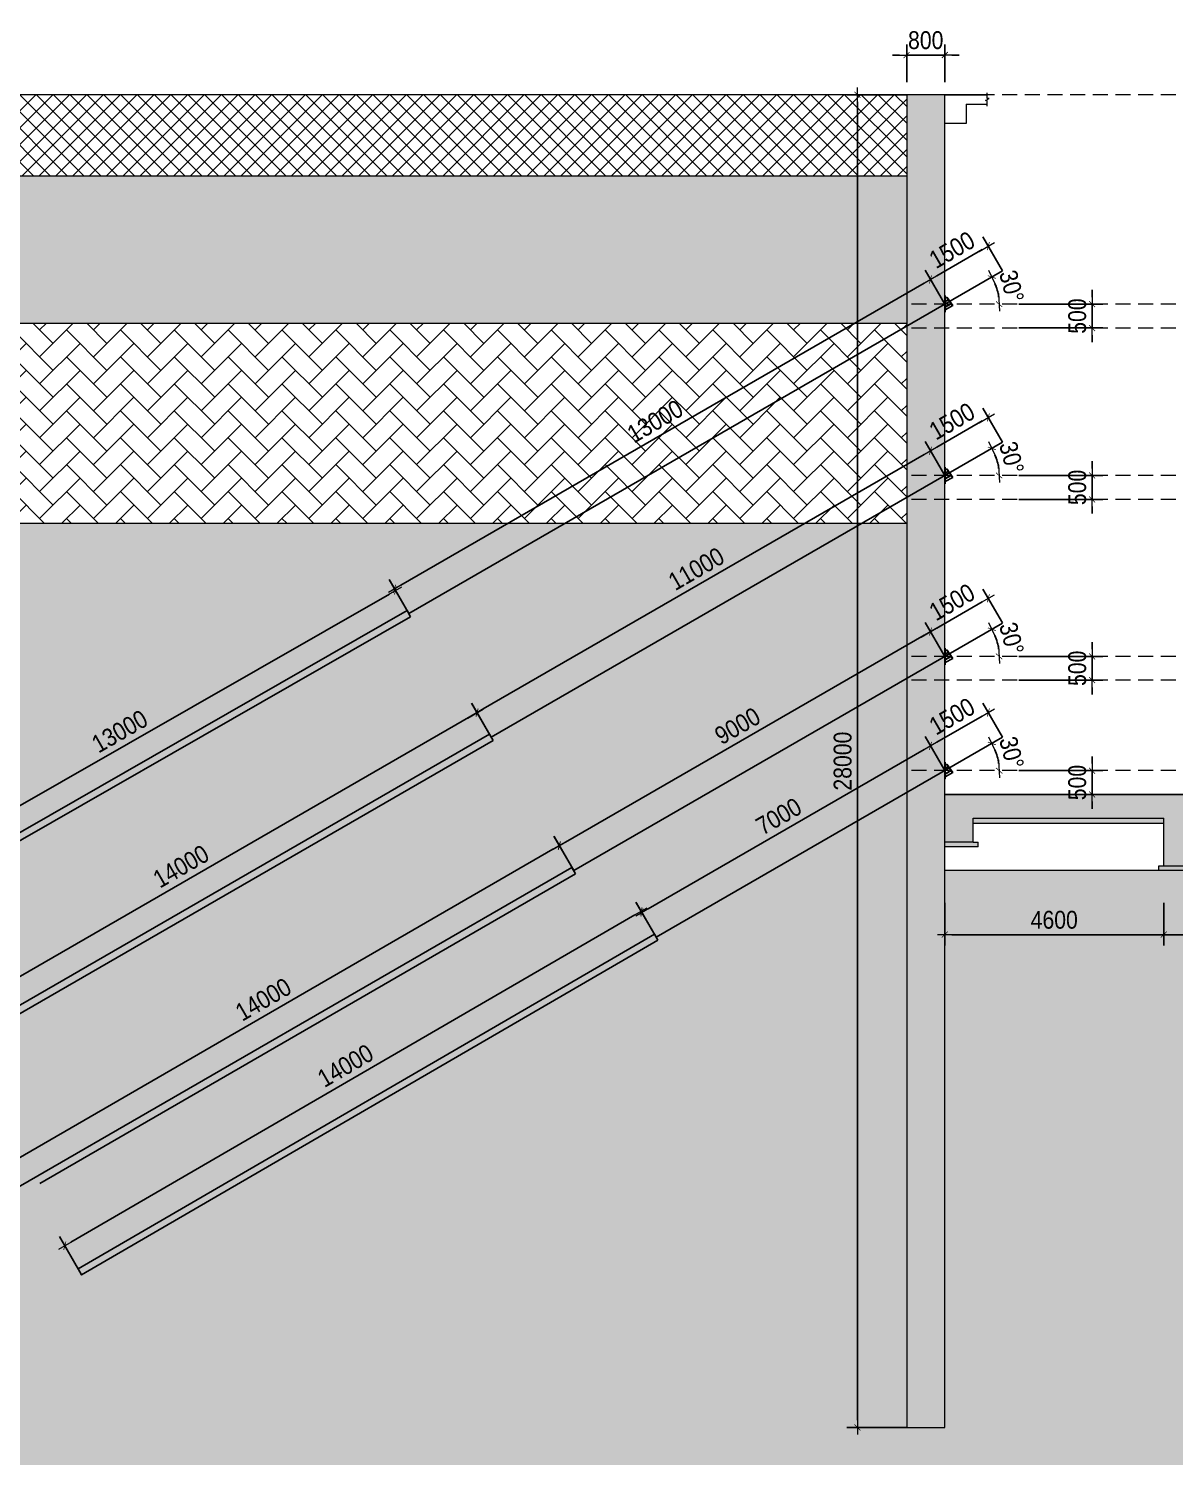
# Model space of a CAD drawing. Header units: millimetres. Extents: x -383953 to 676589, y -101685 to 196247.
# Drawn here: x 555917 to 579989, y -32200 to -2200 of the extents above; entities that cross this region are included whole.
import ezdxf

# ---------------------------------------------------------------- set-up
doc = ezdxf.new("R2010")
doc.units = ezdxf.units.MM
doc.linetypes.add('HIDDEN', pattern=[9.525, 6.35, -3.175])
doc.layers.get('Defpoints').update_dxf_attribs({"color": 151, "lineweight": 9})
for name, color, linetype in [('ANCHOR_HEAD', 130, 'Continuous'), ('Concrete', 2, 'Continuous'), ('X-SEC-2$0$A-CON', 2, 'Continuous'), ('건축', 8, 'Continuous')]:
    doc.layers.add(name, color=color, linetype=linetype)
for name, color, linetype, lineweight in [('NDC_S_CONTINUOUS', 3, 'Continuous', 20), ('NDC_S_DIM', 1, 'Continuous', 15), ('NDC_S_ENG TEXT', 2, 'Continuous', 20), ('NDC_S_HATCH MATERIAL', 8, 'Continuous', 13), ('NDC_S_SLAB', 2, 'Continuous', 20)]:
    doc.layers.add(name, color=color, linetype=linetype, lineweight=lineweight)
doc.styles.add('NDC_ARIAL', font='arial.ttf', dxfattribs={"width": 0.85})
doc.dimstyles.new('NDC_1-150', dxfattribs={"dimscale": 150, "dimtxt": 2.5, "dimasz": 1, "dimexe": 1.5, "dimexo": 0, "dimgap": 0.8, "dimtad": 1, "dimdec": 0, "dimdsep": 46, "dimtxsty": 'NDC_ARIAL', "dimblk": 'DIMMARK', "dimcen": 49999.938995, "dimdle": 1.5, "dimclrd": 1, "dimclre": 1, "dimclrt": 3, "dimadec": 0, "dimazin": 0, "dimtfac": 1, "dimtdec": 0, "dimtix": 1, "dimtmove": 2, "dimatfit": 3, "dimfxl": 1, "dimarcsym": 0})
pattern_1 = [(355, (783578.969, 255081.804), (0.60878286, 6.95841997), [5.08, -1.905]), (85, (783578.969, 255081.804), (-6.95841997, 0.60878286), [5.08, -1.905])]

# ---------------------------------------------------------------- blocks, each defined once
blk = doc.blocks.new('DIMMARK')
at = {"layer": 'NDC_S_DIM', "color": 1}
blk.add_line((-1.5, 0), (1, 0), dxfattribs=at)
at = {"layer": 'NDC_S_DIM', "color": 2, "const_width": 0.1}
blk.add_lwpolyline([(-0.42, -0.42), (0.42, 0.42)], dxfattribs=at)
blk = doc.blocks.new('*D529')
at = {"layer": 'Defpoints', "color": 0, "transparency": 16777216}
for p in [(576717, -7991, 0), (576717, -8491, 0), (578259, -8491)]:
    blk.add_point(p, dxfattribs=at)
at = {"layer": 'NDC_S_ENG TEXT', "color": 1, "lineweight": -2, "transparency": 16777216}
for p, q in [((578259, -7841), (578259, -7691)), ((576717, -7991), (578484, -7991)), ((578259, -7991), (578259, -8491)), ((576717, -8491), (578484, -8491)), ((578259, -8641), (578259, -8791))]:
    blk.add_line(p, q, dxfattribs=at)
at = {"layer": 'NDC_S_ENG TEXT', "color": 1, "lineweight": -2, "transparency": 16777216, "xscale": 150, "yscale": 150, "zscale": 150}
for p, rotation in [((578259, -7991), 270), ((578259, -8491), 90)]:
    blk.add_blockref('DIMMARK', p, dxfattribs=dict(at, rotation=rotation))
at = {"layer": 'NDC_S_ENG TEXT', "color": 3, "transparency": 16777216, "insert": (577948, -8241), "char_height": 375, "attachment_point": 5, "rotation": 90, "style": 'NDC_ARIAL'}
blk.add_mtext('500', dxfattribs=at)
blk = doc.blocks.new('*D530')
at = {"layer": 'Defpoints', "color": 0, "transparency": 16777216}
for p in [(576717, -11591, 0), (576717, -12091, 0), (578259, -12091)]:
    blk.add_point(p, dxfattribs=at)
at = {"layer": 'NDC_S_ENG TEXT', "color": 1, "lineweight": -2, "transparency": 16777216}
for p, q in [((578259, -11441), (578259, -11291)), ((576717, -11591), (578484, -11591)), ((578259, -11591), (578259, -12091)), ((576717, -12091), (578484, -12091)), ((578259, -12241), (578259, -12391))]:
    blk.add_line(p, q, dxfattribs=at)
at = {"layer": 'NDC_S_ENG TEXT', "color": 1, "lineweight": -2, "transparency": 16777216, "xscale": 150, "yscale": 150, "zscale": 150}
for p, rotation in [((578259, -11591), 270), ((578259, -12091), 90)]:
    blk.add_blockref('DIMMARK', p, dxfattribs=dict(at, rotation=rotation))
at = {"layer": 'NDC_S_ENG TEXT', "color": 3, "transparency": 16777216, "insert": (577948, -11841), "char_height": 375, "attachment_point": 5, "rotation": 90, "style": 'NDC_ARIAL'}
blk.add_mtext('500', dxfattribs=at)
blk = doc.blocks.new('ANCHOR_HEAD2')
at = {"layer": 'ANCHOR_HEAD'}
for p, q in [((-96, 260), (-334, -81)), ((-84, 260), (-326, -86)), ((-24, -143), (-265, 1)), ((-259, 10), (-24, -133)), ((-24, 89), (-146, 170)), ((-141, 179), (-24, 99)), ((-14, 260), (-96, 260)), ((-24, -260), (-24, 260)), ((-14, -260), (-14, 260)), ((-24, -260), (-334, -81)), ((-24, -260), (-14, -260))]:
    blk.add_line(p, q, dxfattribs=at)
blk.add_lwpolyline([(-14, 350), (0, 350), (0, -350), (-14, -350)], close=True, dxfattribs=at)
blk = doc.blocks.new('*D531')
at = {"layer": 'Defpoints', "color": 0, "transparency": 16777216}
for p in [(575164, -7991), (563605, -13971), (563906, -14491)]:
    blk.add_point(p, dxfattribs=at)
at = {"layer": 'NDC_S_CONTINUOUS', "color": 1, "lineweight": -2, "transparency": 16777216}
for p, q in [((575164, -7991), (574751, -7276)), ((574734, -7546), (563735, -13896)), ((563906, -14491), (563493, -13776))]:
    blk.add_line(p, q, dxfattribs=at)
at = {"layer": 'NDC_S_CONTINUOUS', "color": 1, "lineweight": -2, "transparency": 16777216, "xscale": 150, "yscale": 150, "zscale": 150}
for p, rotation in [((574864, -7471), 29.9999999999959), ((563605, -13971), 209.9999999999959)]:
    blk.add_blockref('DIMMARK', p, dxfattribs=dict(at, rotation=rotation))
at = {"layer": 'NDC_S_CONTINUOUS', "color": 3, "transparency": 16777216, "insert": (569079, -10452), "char_height": 375, "attachment_point": 5, "rotation": 30, "style": 'NDC_ARIAL'}
blk.add_mtext('13000', dxfattribs=at)
blk = doc.blocks.new('*D532')
at = {"layer": 'Defpoints', "color": 0, "transparency": 16777216}
for p in [(576079, -6769), (576380, -7289), (575164, -7991)]:
    blk.add_point(p, dxfattribs=at)
at = {"layer": 'NDC_S_CONTINUOUS', "color": 1, "lineweight": -2, "transparency": 16777216}
for p, q in [((576380, -7289), (575967, -6575)), ((574994, -7396), (575950, -6844)), ((575164, -7991), (574751, -7276))]:
    blk.add_line(p, q, dxfattribs=at)
at = {"layer": 'NDC_S_CONTINUOUS', "color": 1, "lineweight": -2, "transparency": 16777216, "xscale": 150, "yscale": 150, "zscale": 150}
for p, rotation in [((576079, -6769), 29.99999999999106), ((574864, -7471), 209.9999999999911)]:
    blk.add_blockref('DIMMARK', p, dxfattribs=dict(at, rotation=rotation))
at = {"layer": 'NDC_S_CONTINUOUS', "color": 3, "transparency": 16777216, "insert": (575316, -6851), "char_height": 375, "attachment_point": 5, "rotation": 30, "style": 'NDC_ARIAL'}
blk.add_mtext('1500', dxfattribs=at)
blk = doc.blocks.new('*D533')
at = {"layer": 'Defpoints', "color": 0, "transparency": 16777216}
for p in [(576380, -7289), (576289, -7793), (575164, -7991), (578211, -7991), (563906, -14491)]:
    blk.add_point(p, dxfattribs=at)
at = {"layer": 'NDC_S_CONTINUOUS', "color": 1, "lineweight": -2, "transparency": 16777216}
blk.add_arc((575164, -7991), 1142, 7.5312, 22.4688, dxfattribs=at)
at = {"layer": 'NDC_S_CONTINUOUS', "color": 1, "lineweight": -2, "transparency": 16777216, "xscale": 150, "yscale": 150, "zscale": 150}
for p, rotation in [((576153, -7420), 116.2344230445612), ((576306, -7991), 273.7655769554327)]:
    blk.add_blockref('DIMMARK', p, dxfattribs=dict(at, rotation=rotation))
at = {"layer": 'NDC_S_CONTINUOUS', "color": 3, "transparency": 16777216, "insert": (576568, -7615), "char_height": 375, "attachment_point": 5, "rotation": 285, "style": 'NDC_ARIAL'}
blk.add_mtext('30°', dxfattribs=at)
blk = doc.blocks.new('*D556')
at = {"layer": 'Defpoints', "color": 0, "transparency": 16777216}
for p in [(563906, -14491), (552347, -20468), (552626, -20954)]:
    blk.add_point(p, dxfattribs=at)
at = {"layer": 'NDC_S_CONTINUOUS', "color": 1, "lineweight": -2, "transparency": 16777216}
for p, q in [((563497, -14080), (552477, -20393)), ((563906, -14491), (563515, -13810)), ((552626, -20954), (552235, -20272))]:
    blk.add_line(p, q, dxfattribs=at)
at = {"layer": 'NDC_S_CONTINUOUS', "color": 1, "lineweight": -2, "transparency": 16777216, "xscale": 150, "yscale": 150, "zscale": 150}
for p, rotation in [((563627, -14005), 29.8093766951466), ((552347, -20468), 209.8093766951466)]:
    blk.add_blockref('DIMMARK', p, dxfattribs=dict(at, rotation=rotation))
at = {"layer": 'NDC_S_CONTINUOUS', "color": 3, "transparency": 16777216, "insert": (557832, -16966), "char_height": 375, "attachment_point": 5, "rotation": 29.8094, "style": 'NDC_ARIAL'}
blk.add_mtext('13000', dxfattribs=at)
blk = doc.blocks.new('*D557')
at = {"layer": 'Defpoints', "color": 0, "transparency": 16777216}
for p in [(575164, -11591), (565337, -16571), (565638, -17091)]:
    blk.add_point(p, dxfattribs=at)
at = {"layer": 'NDC_S_CONTINUOUS', "color": 1, "lineweight": -2, "transparency": 16777216}
for p, q in [((575164, -11591), (574751, -10876)), ((574734, -11146), (565467, -16496)), ((565638, -17091), (565225, -16376))]:
    blk.add_line(p, q, dxfattribs=at)
at = {"layer": 'NDC_S_CONTINUOUS', "color": 1, "lineweight": -2, "transparency": 16777216, "xscale": 150, "yscale": 150, "zscale": 150}
for p, rotation in [((574864, -11071), 29.9999999999975), ((565337, -16571), 209.9999999999974)]:
    blk.add_blockref('DIMMARK', p, dxfattribs=dict(at, rotation=rotation))
at = {"layer": 'NDC_S_CONTINUOUS', "color": 3, "transparency": 16777216, "insert": (569945, -13552), "char_height": 375, "attachment_point": 5, "rotation": 30, "style": 'NDC_ARIAL'}
blk.add_mtext('11000', dxfattribs=at)
blk = doc.blocks.new('*D534')
at = {"layer": 'Defpoints', "color": 0, "transparency": 16777216}
for p in [(576079, -10369), (576380, -10889), (575164, -11591)]:
    blk.add_point(p, dxfattribs=at)
at = {"layer": 'NDC_S_CONTINUOUS', "color": 1, "lineweight": -2, "transparency": 16777216}
for p, q in [((576380, -10889), (575967, -10175)), ((574994, -10996), (575950, -10444)), ((575164, -11591), (574751, -10876))]:
    blk.add_line(p, q, dxfattribs=at)
at = {"layer": 'NDC_S_CONTINUOUS', "color": 1, "lineweight": -2, "transparency": 16777216, "xscale": 150, "yscale": 150, "zscale": 150}
for p, rotation in [((576079, -10369), 29.99999999999105), ((574864, -11071), 209.9999999999911)]:
    blk.add_blockref('DIMMARK', p, dxfattribs=dict(at, rotation=rotation))
at = {"layer": 'NDC_S_CONTINUOUS', "color": 3, "transparency": 16777216, "insert": (575316, -10451), "char_height": 375, "attachment_point": 5, "rotation": 30, "style": 'NDC_ARIAL'}
blk.add_mtext('1500', dxfattribs=at)
blk = doc.blocks.new('*D535')
at = {"layer": 'Defpoints', "color": 0, "transparency": 16777216}
for p in [(576380, -10889), (576289, -11393), (575164, -11591), (578211, -11591), (565638, -17091)]:
    blk.add_point(p, dxfattribs=at)
at = {"layer": 'NDC_S_CONTINUOUS', "color": 1, "lineweight": -2, "transparency": 16777216}
blk.add_arc((575164, -11591), 1142, 7.5312, 22.4688, dxfattribs=at)
at = {"layer": 'NDC_S_CONTINUOUS', "color": 1, "lineweight": -2, "transparency": 16777216, "xscale": 150, "yscale": 150, "zscale": 150}
for p, rotation in [((576153, -11020), 116.2344230445613), ((576306, -11591), 273.765576955432)]:
    blk.add_blockref('DIMMARK', p, dxfattribs=dict(at, rotation=rotation))
at = {"layer": 'NDC_S_CONTINUOUS', "color": 3, "transparency": 16777216, "insert": (576568, -11215), "char_height": 375, "attachment_point": 5, "rotation": 285, "style": 'NDC_ARIAL'}
blk.add_mtext('30°', dxfattribs=at)
blk = doc.blocks.new('*D558')
at = {"layer": 'Defpoints', "color": 0, "transparency": 16777216}
for p in [(565638, -17091), (553213, -23571), (553512, -24088)]:
    blk.add_point(p, dxfattribs=at)
at = {"layer": 'NDC_S_CONTINUOUS', "color": 1, "lineweight": -2, "transparency": 16777216}
for p, q in [((565638, -17091), (565227, -16379)), ((565209, -16649), (553343, -23496)), ((553512, -24088), (553101, -23376))]:
    blk.add_line(p, q, dxfattribs=at)
at = {"layer": 'NDC_S_CONTINUOUS', "color": 1, "lineweight": -2, "transparency": 16777216, "xscale": 150, "yscale": 150, "zscale": 150}
for p, rotation in [((565339, -16574), 29.98566585290133), ((553213, -23571), 209.9856658529013)]:
    blk.add_blockref('DIMMARK', p, dxfattribs=dict(at, rotation=rotation))
at = {"layer": 'NDC_S_CONTINUOUS', "color": 3, "transparency": 16777216, "insert": (559120, -19803), "char_height": 375, "attachment_point": 5, "rotation": 29.9857, "style": 'NDC_ARIAL'}
blk.add_mtext('14000', dxfattribs=at)
blk = doc.blocks.new('*D559')
at = {"layer": 'Defpoints', "color": 0, "transparency": 16777216}
for p in [(575164, -15391), (567069, -19371), (567370, -19891)]:
    blk.add_point(p, dxfattribs=at)
at = {"layer": 'NDC_S_CONTINUOUS', "color": 1, "lineweight": -2, "transparency": 16777216}
for p, q in [((575164, -15391), (574751, -14676)), ((574734, -14946), (567199, -19296)), ((567370, -19891), (566957, -19176))]:
    blk.add_line(p, q, dxfattribs=at)
at = {"layer": 'NDC_S_CONTINUOUS', "color": 1, "lineweight": -2, "transparency": 16777216, "xscale": 150, "yscale": 150, "zscale": 150}
for p, rotation in [((574864, -14871), 29.99999999999286), ((567069, -19371), 209.9999999999929)]:
    blk.add_blockref('DIMMARK', p, dxfattribs=dict(at, rotation=rotation))
at = {"layer": 'NDC_S_CONTINUOUS', "color": 3, "transparency": 16777216, "insert": (570811, -16852), "char_height": 375, "attachment_point": 5, "rotation": 30, "style": 'NDC_ARIAL'}
blk.add_mtext('9000', dxfattribs=at)
blk = doc.blocks.new('*D536')
at = {"layer": 'Defpoints', "color": 0, "transparency": 16777216}
for p in [(576079, -14169), (576380, -14689), (575164, -15391)]:
    blk.add_point(p, dxfattribs=at)
at = {"layer": 'NDC_S_CONTINUOUS', "color": 1, "lineweight": -2, "transparency": 16777216}
for p, q in [((576380, -14689), (575967, -13975)), ((574994, -14796), (575950, -14244)), ((575164, -15391), (574751, -14676))]:
    blk.add_line(p, q, dxfattribs=at)
at = {"layer": 'NDC_S_CONTINUOUS', "color": 1, "lineweight": -2, "transparency": 16777216, "xscale": 150, "yscale": 150, "zscale": 150}
for p, rotation in [((576079, -14169), 29.99999999999106), ((574864, -14871), 209.9999999999911)]:
    blk.add_blockref('DIMMARK', p, dxfattribs=dict(at, rotation=rotation))
at = {"layer": 'NDC_S_CONTINUOUS', "color": 3, "transparency": 16777216, "insert": (575316, -14251), "char_height": 375, "attachment_point": 5, "rotation": 30, "style": 'NDC_ARIAL'}
blk.add_mtext('1500', dxfattribs=at)
blk = doc.blocks.new('*D537')
at = {"layer": 'Defpoints', "color": 0, "transparency": 16777216}
for p in [(576380, -14689), (576289, -15193), (575164, -15391), (580611, -15391), (567370, -19891)]:
    blk.add_point(p, dxfattribs=at)
at = {"layer": 'NDC_S_CONTINUOUS', "color": 1, "lineweight": -2, "transparency": 16777216}
blk.add_arc((575164, -15391), 1142, 7.5312, 22.4688, dxfattribs=at)
at = {"layer": 'NDC_S_CONTINUOUS', "color": 1, "lineweight": -2, "transparency": 16777216, "xscale": 150, "yscale": 150, "zscale": 150}
for p, rotation in [((576153, -14820), 116.2344230445639), ((576306, -15391), 273.7655769554287)]:
    blk.add_blockref('DIMMARK', p, dxfattribs=dict(at, rotation=rotation))
at = {"layer": 'NDC_S_CONTINUOUS', "color": 3, "transparency": 16777216, "insert": (576568, -15015), "char_height": 375, "attachment_point": 5, "rotation": 285, "style": 'NDC_ARIAL'}
blk.add_mtext('30°', dxfattribs=at)
blk = doc.blocks.new('*D560')
at = {"layer": 'Defpoints', "color": 0, "transparency": 16777216}
for p in [(567370, -19891), (554946, -26373), (555251, -26901)]:
    blk.add_point(p, dxfattribs=at)
at = {"layer": 'NDC_S_CONTINUOUS', "color": 1, "lineweight": -2, "transparency": 16777216}
for p, q in [((567370, -19891), (566952, -19169)), ((566934, -19438), (555075, -26298)), ((555251, -26901), (554833, -26178))]:
    blk.add_line(p, q, dxfattribs=at)
at = {"layer": 'NDC_S_CONTINUOUS', "color": 1, "lineweight": -2, "transparency": 16777216, "xscale": 150, "yscale": 150, "zscale": 150}
for p, rotation in [((567064, -19363), 30.04598352266086), ((554946, -26373), 210.0459835226608)]:
    blk.add_blockref('DIMMARK', p, dxfattribs=dict(at, rotation=rotation))
at = {"layer": 'NDC_S_CONTINUOUS', "color": 3, "transparency": 16777216, "insert": (560849, -22599), "char_height": 375, "attachment_point": 5, "rotation": 30.046, "style": 'NDC_ARIAL'}
blk.add_mtext('14000', dxfattribs=at)
blk = doc.blocks.new('*D561')
at = {"layer": 'Defpoints', "color": 0, "transparency": 16777216}
for p in [(574364, -3591), (573331, -31591), (574364, -31591)]:
    blk.add_point(p, dxfattribs=at)
at = {"layer": 'NDC_S_CONTINUOUS', "color": 1, "lineweight": -2, "transparency": 16777216}
for p, q in [((574364, -3591), (573106, -3591)), ((573331, -3741), (573331, -31441)), ((574364, -31591), (573106, -31591))]:
    blk.add_line(p, q, dxfattribs=at)
at = {"layer": 'NDC_S_CONTINUOUS', "color": 1, "lineweight": -2, "transparency": 16777216, "xscale": 150, "yscale": 150, "zscale": 150}
for p, rotation in [((573331, -3591), 90), ((573331, -31591), 270)]:
    blk.add_blockref('DIMMARK', p, dxfattribs=dict(at, rotation=rotation))
at = {"layer": 'NDC_S_CONTINUOUS', "color": 3, "transparency": 16777216, "insert": (573020, -17591), "char_height": 375, "attachment_point": 5, "rotation": 90, "style": 'NDC_ARIAL'}
blk.add_mtext('28000', dxfattribs=at)
blk = doc.blocks.new('*D540')
at = {"layer": 'Defpoints', "color": 0, "transparency": 16777216}
for p in [(575164, -2757), (574364, -3323), (575164, -3323)]:
    blk.add_point(p, dxfattribs=at)
at = {"layer": 'NDC_S_CONTINUOUS', "color": 1, "lineweight": -2, "transparency": 16777216}
for p, q in [((574364, -3323), (574364, -2532)), ((575164, -3323), (575164, -2532)), ((574214, -2757), (574064, -2757)), ((574364, -2757), (575164, -2757)), ((575314, -2757), (575464, -2757))]:
    blk.add_line(p, q, dxfattribs=at)
at = {"layer": 'NDC_S_CONTINUOUS', "color": 1, "lineweight": -2, "transparency": 16777216, "xscale": 150, "yscale": 150, "zscale": 150}
blk.add_blockref('DIMMARK', (574364, -2757), dxfattribs=at)
at = {"layer": 'NDC_S_CONTINUOUS', "color": 1, "lineweight": -2, "transparency": 16777216, "xscale": 150, "yscale": 150, "zscale": 150, "rotation": 180}
blk.add_blockref('DIMMARK', (575164, -2757), dxfattribs=at)
at = {"layer": 'NDC_S_CONTINUOUS', "color": 3, "transparency": 16777216, "insert": (574764, -2446), "char_height": 375, "attachment_point": 5, "style": 'NDC_ARIAL'}
blk.add_mtext('800', dxfattribs=at)
blk = doc.blocks.new('*D562')
at = {"layer": 'Defpoints', "color": 0, "transparency": 16777216}
for p in [(575164, -20571), (579764, -20571), (579764, -21238)]:
    blk.add_point(p, dxfattribs=at)
at = {"layer": 'NDC_S_CONTINUOUS', "color": 1, "lineweight": -2, "transparency": 16777216}
for p, q in [((575164, -20571), (575164, -21463)), ((579764, -20571), (579764, -21463)), ((575314, -21238), (579614, -21238))]:
    blk.add_line(p, q, dxfattribs=at)
at = {"layer": 'NDC_S_CONTINUOUS', "color": 1, "lineweight": -2, "transparency": 16777216, "xscale": 150, "yscale": 150, "zscale": 150, "rotation": 180}
blk.add_blockref('DIMMARK', (575164, -21238), dxfattribs=at)
at = {"layer": 'NDC_S_CONTINUOUS', "color": 1, "lineweight": -2, "transparency": 16777216, "xscale": 150, "yscale": 150, "zscale": 150}
blk.add_blockref('DIMMARK', (579764, -21238), dxfattribs=at)
at = {"layer": 'NDC_S_CONTINUOUS', "color": 3, "transparency": 16777216, "insert": (577464, -20927), "char_height": 375, "attachment_point": 5, "style": 'NDC_ARIAL'}
blk.add_mtext('4600', dxfattribs=at)
blk = doc.blocks.new('*D563')
at = {"layer": 'Defpoints', "color": 0, "transparency": 16777216}
for p in [(579764, -20571), (581764, -20571), (581764, -21238)]:
    blk.add_point(p, dxfattribs=at)
at = {"layer": 'NDC_S_CONTINUOUS', "color": 1, "lineweight": -2, "transparency": 16777216}
for p, q in [((579764, -20571), (579764, -21463)), ((581764, -20571), (581764, -21463)), ((579914, -21238), (581614, -21238))]:
    blk.add_line(p, q, dxfattribs=at)
at = {"layer": 'NDC_S_CONTINUOUS', "color": 1, "lineweight": -2, "transparency": 16777216, "xscale": 150, "yscale": 150, "zscale": 150, "rotation": 180}
blk.add_blockref('DIMMARK', (579764, -21238), dxfattribs=at)
at = {"layer": 'NDC_S_CONTINUOUS', "color": 1, "lineweight": -2, "transparency": 16777216, "xscale": 150, "yscale": 150, "zscale": 150}
blk.add_blockref('DIMMARK', (581764, -21238), dxfattribs=at)
at = {"layer": 'NDC_S_CONTINUOUS', "color": 3, "transparency": 16777216, "insert": (580764, -20927), "char_height": 375, "attachment_point": 5, "style": 'NDC_ARIAL'}
blk.add_mtext('2000', dxfattribs=at)
blk = doc.blocks.new('*D542')
at = {"layer": 'Defpoints', "color": 0, "transparency": 16777216}
for p in [(576717, -15391, 0), (576717, -15891, 0), (578259, -15891)]:
    blk.add_point(p, dxfattribs=at)
at = {"layer": 'NDC_S_ENG TEXT', "color": 1, "lineweight": -2, "transparency": 16777216}
for p, q in [((578259, -15241), (578259, -15091)), ((576717, -15391), (578484, -15391)), ((578259, -15391), (578259, -15891)), ((576717, -15891), (578484, -15891)), ((578259, -16041), (578259, -16191))]:
    blk.add_line(p, q, dxfattribs=at)
at = {"layer": 'NDC_S_ENG TEXT', "color": 1, "lineweight": -2, "transparency": 16777216, "xscale": 150, "yscale": 150, "zscale": 150}
for p, rotation in [((578259, -15391), 270), ((578259, -15891), 90)]:
    blk.add_blockref('DIMMARK', p, dxfattribs=dict(at, rotation=rotation))
at = {"layer": 'NDC_S_ENG TEXT', "color": 3, "transparency": 16777216, "insert": (577948, -15641), "char_height": 375, "attachment_point": 5, "rotation": 90, "style": 'NDC_ARIAL'}
blk.add_mtext('500', dxfattribs=at)
blk = doc.blocks.new('*D564')
at = {"layer": 'Defpoints', "color": 0, "transparency": 16777216}
for p in [(575164, -17791), (568802, -20771), (569102, -21291)]:
    blk.add_point(p, dxfattribs=at)
at = {"layer": 'NDC_S_CONTINUOUS', "color": 1, "lineweight": -2, "transparency": 16777216}
for p, q in [((575164, -17791), (574751, -17076)), ((574734, -17346), (568931, -20696)), ((569102, -21291), (568689, -20576))]:
    blk.add_line(p, q, dxfattribs=at)
at = {"layer": 'NDC_S_CONTINUOUS', "color": 1, "lineweight": -2, "transparency": 16777216, "xscale": 150, "yscale": 150, "zscale": 150}
for p, rotation in [((574864, -17271), 30.00000000002779), ((568802, -20771), 210.0000000000278)]:
    blk.add_blockref('DIMMARK', p, dxfattribs=dict(at, rotation=rotation))
at = {"layer": 'NDC_S_CONTINUOUS', "color": 3, "transparency": 16777216, "insert": (571677, -18752), "char_height": 375, "attachment_point": 5, "rotation": 30, "style": 'NDC_ARIAL'}
blk.add_mtext('7000', dxfattribs=at)
blk = doc.blocks.new('*D545')
at = {"layer": 'Defpoints', "color": 0, "transparency": 16777216}
for p in [(576079, -16569), (576380, -17089), (575164, -17791)]:
    blk.add_point(p, dxfattribs=at)
at = {"layer": 'NDC_S_CONTINUOUS', "color": 1, "lineweight": -2, "transparency": 16777216}
for p, q in [((576380, -17089), (575967, -16375)), ((574994, -17196), (575950, -16644)), ((575164, -17791), (574751, -17076))]:
    blk.add_line(p, q, dxfattribs=at)
at = {"layer": 'NDC_S_CONTINUOUS', "color": 1, "lineweight": -2, "transparency": 16777216, "xscale": 150, "yscale": 150, "zscale": 150}
for p, rotation in [((576079, -16569), 29.99999999999106), ((574864, -17271), 209.9999999999911)]:
    blk.add_blockref('DIMMARK', p, dxfattribs=dict(at, rotation=rotation))
at = {"layer": 'NDC_S_CONTINUOUS', "color": 3, "transparency": 16777216, "insert": (575316, -16651), "char_height": 375, "attachment_point": 5, "rotation": 30, "style": 'NDC_ARIAL'}
blk.add_mtext('1500', dxfattribs=at)
blk = doc.blocks.new('*D546')
at = {"layer": 'Defpoints', "color": 0, "transparency": 16777216}
for p in [(576380, -17089), (576289, -17593), (575164, -17791), (580611, -17791), (567370, -22291)]:
    blk.add_point(p, dxfattribs=at)
at = {"layer": 'NDC_S_CONTINUOUS', "color": 1, "lineweight": -2, "transparency": 16777216}
blk.add_arc((575164, -17791), 1142, 7.5312, 22.4688, dxfattribs=at)
at = {"layer": 'NDC_S_CONTINUOUS', "color": 1, "lineweight": -2, "transparency": 16777216, "xscale": 150, "yscale": 150, "zscale": 150}
for p, rotation in [((576153, -17220), 116.2344230445635), ((576306, -17791), 273.7655769554295)]:
    blk.add_blockref('DIMMARK', p, dxfattribs=dict(at, rotation=rotation))
at = {"layer": 'NDC_S_CONTINUOUS', "color": 3, "transparency": 16777216, "insert": (576568, -17415), "char_height": 375, "attachment_point": 5, "rotation": 285, "style": 'NDC_ARIAL'}
blk.add_mtext('30°', dxfattribs=at)
blk = doc.blocks.new('*D565')
at = {"layer": 'Defpoints', "color": 0, "transparency": 16777216}
for p in [(569102, -21291), (556678, -27775), (556994, -28320)]:
    blk.add_point(p, dxfattribs=at)
at = {"layer": 'NDC_S_CONTINUOUS', "color": 1, "lineweight": -2, "transparency": 16777216}
for p, q in [((569102, -21291), (568672, -20552)), ((568656, -20822), (556808, -27700)), ((556994, -28320), (556565, -27580))]:
    blk.add_line(p, q, dxfattribs=at)
at = {"layer": 'NDC_S_CONTINUOUS', "color": 1, "lineweight": -2, "transparency": 16777216, "xscale": 150, "yscale": 150, "zscale": 150}
for p, rotation in [((568785, -20746), 30.1354703644819), ((556678, -27775), 210.1354703644819)]:
    blk.add_blockref('DIMMARK', p, dxfattribs=dict(at, rotation=rotation))
at = {"layer": 'NDC_S_CONTINUOUS', "color": 3, "transparency": 16777216, "insert": (562575, -23991), "char_height": 375, "attachment_point": 5, "rotation": 30.1355, "style": 'NDC_ARIAL'}
blk.add_mtext('14000', dxfattribs=at)
blk = doc.blocks.new('*D547')
at = {"layer": 'Defpoints', "color": 0, "transparency": 16777216}
for p in [(576717, -17791, 0), (576717, -18291, 0), (578259, -18291)]:
    blk.add_point(p, dxfattribs=at)
at = {"layer": 'NDC_S_ENG TEXT', "color": 1, "lineweight": -2, "transparency": 16777216}
for p, q in [((578259, -17641), (578259, -17491)), ((576717, -17791), (578484, -17791)), ((578259, -17791), (578259, -18291)), ((576717, -18291), (578484, -18291)), ((578259, -18441), (578259, -18591))]:
    blk.add_line(p, q, dxfattribs=at)
at = {"layer": 'NDC_S_ENG TEXT', "color": 1, "lineweight": -2, "transparency": 16777216, "xscale": 150, "yscale": 150, "zscale": 150}
for p, rotation in [((578259, -17791), 270), ((578259, -18291), 90)]:
    blk.add_blockref('DIMMARK', p, dxfattribs=dict(at, rotation=rotation))
at = {"layer": 'NDC_S_ENG TEXT', "color": 3, "transparency": 16777216, "insert": (577948, -18041), "char_height": 375, "attachment_point": 5, "rotation": 90, "style": 'NDC_ARIAL'}
blk.add_mtext('500', dxfattribs=at)

msp = doc.modelspace()

# ---------------------------------------------------------------- hatches: boundary and pattern name
at = {"layer": 'Concrete'}
h = msp.add_hatch(dxfattribs=at)
h.set_pattern_fill('ANGLE', color=256, angle=-5)
h.set_pattern_definition([(355, (736063.1084, 219772.339), (0.60878286, 6.95841997), [5.08, -1.905]), (85, (736063.1084, 219772.339), (-6.95841997, 0.60878286), [5.08, -1.905])])
h.paths.add_polyline_path([(552588.1, -20888.9), (552663.1, -21018.8), (563943.1, -14556.2), (563868.1, -14426.3)])
h = msp.add_hatch(dxfattribs=at)
h.set_pattern_fill('ANGLE', color=256, angle=-5)
h.set_pattern_definition([(355, (737803.803, 217174.6514), (0.60878286, 6.95841997), [5.08, -1.905]), (85, (737803.803, 217174.6514), (-6.95841997, 0.60878286), [5.08, -1.905])])
h.paths.add_polyline_path([(553474, -24023.3), (553549, -24153.2), (565675.1, -17156.2), (565600.1, -17026.3)])
h = msp.add_hatch(dxfattribs=at)
h.set_pattern_fill('ANGLE', color=256, angle=-5)
h.set_pattern_definition(pattern_1)
h.paths.add_polyline_path([(567407.2, -19956.2), (567332.2, -19826.3), (555207.9, -26826.3), (555297.5, -26981.2)])
h = msp.add_hatch(dxfattribs=at)
h.set_pattern_fill('ANGLE', color=256, angle=-5)
h.set_pattern_definition(pattern_1)
h.paths.add_polyline_path([(556956.7, -28254.8), (557031.7, -28384.7), (569139.2, -21356.2), (569064.2, -21226.3)])
at = {"layer": 'NDC_S_HATCH MATERIAL'}
h = msp.add_hatch(dxfattribs=at)
h.set_pattern_fill('ANSI37', color=256, scale=2000)
h.set_pattern_definition([(45, (605929.66, -936257.63), (-176.776695, 176.776695), []), (135, (605929.66, -936257.63), (-176.776695, -176.776695), [])])
h.paths.add_polyline_path([(574363.9, -3591.3), (550707.2, -3591.3), (550707.2, -5291.3), (574363.9, -5291.3)])
h = msp.add_hatch(dxfattribs=at)
h.set_pattern_fill('BT-01', color=256, scale=50, pattern_type=2)
h.set_pattern_definition([(50, (605929.66, -935157.63), (358.63009, -31.37607), [37.5, -412.5]), (355, (605929.66, -935157.63), (-69.37567, 376.09607), [30, -330]), (100.4514, (605959.55, -935160.24), (289.25469, 344.71977), [31.8701, -350.57106]), (46.1842, (605929.66, -935057.63), (533.62052, -82.7595), [56.25, -618.75]), (96.6356, (605974.13, -935064.5), (467.33135, 487.05894), [47.80514, -525.8565]), (351.1842, (605929.66, -935057.6), (467.33097, 487.0593), [45, -495]), (21, (605979.66, -935082.63), (298.45353, -201.309445), [37.5, -412.5]), (326, (605979.66, -935082.63), (121.65767, 362.57502), [30, -330]), (71.4514, (606004.53, -935099.4), (420.11131, 161.26525), [31.8701, -350.57106]), (37.5, (605929.66, -935157.63), (6.079928, 166.446927), [0, -326, 0, -335, 0, -331.25]), (7.5, (605929.66, -935157.63), (131.53477, 197.205856), [0, -191, 0, -318.5, 0, -126.25]), (327.5, (605818.16, -935157.63), (266.911218, -11.277436), [0, -125, 0, -390, 0, -517.5]), (317.5, (605768.16, -935157.63), (291.593085, 50.05249), [0, -162.5, 0, -259, 0, -367.5]), (45, (605929.66, -935157.63), (-150.26019, 150.26019), []), (45, (605929.66, -935096.38), (-150.26019, 150.26019), [])])
h.paths.add_polyline_path([(574363.9, -31591.3), (575163.9, -31591.3), (575163.9, -3591.3), (574363.9, -3591.3)])
h = msp.add_hatch(dxfattribs=at)
h.set_pattern_fill('EARTH', color=256, scale=1500, angle=90)
h.set_pattern_definition([(90, (605929.66, -936257.63), (-375, 375), [375, -375]), (90, (605789.04, -936257.63), (-375, 375), [375, -375]), (90, (605648.4, -936257.63), (-375, 375), [375, -375]), (180, (605601.54, -936210.75), (-375, -375), [375, -375]), (180, (605601.54, -936070.13), (-375, -375), [375, -375]), (180, (605601.54, -935929.5), (-375, -375), [375, -375])])
h.paths.add_polyline_path([(574363.9, -5291.3), (550707.2, -5291.3), (550707.2, -8391.3), (574363.9, -8391.3)])
h = msp.add_hatch(dxfattribs=at)
h.set_pattern_fill('AR-HBONE', color=256, scale=100)
h.set_pattern_definition([(45, (605929.66, -936257.63), (0, 565.68542), [1200, -400]), (135, (606212.5, -935974.8), (4e-14, 565.68542), [1200, -400])])
h.paths.add_polyline_path([(574363.9, -8391.3), (550707.2, -8391.3), (550707.2, -12591.3), (574363.9, -12591.3)])
h = msp.add_hatch(dxfattribs=at)
h.set_pattern_fill('AR-SAND', color=256, scale=15)
h.set_pattern_definition([(37.5, (548495.2, 255081.9), (-24.0005, 734.1199), [0, -579.12, 0, -647.7, 0, -619.125]), (7.5, (548495.2, 255081.9), (674.285, 1075.2377), [0, -312.42, 0, -521.97, 0, -200.025]), (327.5, (548026.55, 255081.9), (1186.4886, 2.1558), [0, -190.5, 0, -685.8, 0, -895.35]), (317.5, (548026.5, 255081.9), (1145.3347, 334.394), [0, -95.25, 0, -449.58, 0, -514.35])])
h.paths.add_polyline_path([(574363.9, -12591.3), (550707.2, -12591.3), (550707.2, -34162.2), (587163.9, -34162.2), (587163.9, -19891.3), (575163.9, -19891.3), (575163.9, -31591.3), (574363.9, -31591.3)])
h.paths.add_polyline_path([(557395.5, -17665.2), (558632.6, -16956.4), (558248.4, -16285.9), (557011.3, -16994.7)], flags=24)
h.paths.add_polyline_path([(558686.1, -20503.5), (559921, -19791), (559534.8, -19121.6), (558299.9, -19834.2)], flags=24)
h.paths.add_polyline_path([(560415.4, -23299.8), (561649.5, -22585.9), (561262.6, -21917), (560028.5, -22630.9)], flags=24)
h.paths.add_polyline_path([(562142.6, -24693.1), (563375.7, -23977.3), (562987.7, -23308.9), (561754.7, -24024.7)], flags=24)
h.paths.add_polyline_path([(580179, -21316.8), (581357.1, -21316.8), (581357.1, -20544.1), (580179, -20544.1)], flags=24)
h.paths.add_polyline_path([(573409.6, -18300), (573409.6, -16874.3), (572636.9, -16874.3), (572636.9, -18300)], flags=24)
h.paths.add_polyline_path([(569510.6, -14252.5), (570745.4, -13539.6), (570359, -12870.3), (569124.2, -13583.2)], flags=24)
h.paths.add_polyline_path([(570496.9, -17483), (571517.2, -16894), (571130.8, -16224.8), (570110.5, -16813.8)], flags=24)
h.paths.add_polyline_path([(571361.8, -19383.7), (572382, -18794.6), (571995.7, -18125.4), (570975.4, -18714.5)], flags=24)
h.paths.add_polyline_path([(576882.7, -21316.8), (578060.8, -21316.8), (578060.8, -20544.1), (576882.7, -20544.1)], flags=24)
h = msp.add_hatch(dxfattribs=at)
h.set_pattern_fill('BT-01', color=256, scale=50, pattern_type=2)
h.set_pattern_definition([(50, (548623.8, 255081.8), (358.6301, -31.37607), [37.5, -412.5]), (355, (548623.8, 255081.8), (-69.37567, 376.09607), [30, -330]), (100.4514, (548653.67, 255079.2), (289.2547, 344.71977), [31.8701, -350.57106]), (46.1842, (548623.8, 255181.8), (533.6205, -82.7595), [56.25, -618.75]), (96.6356, (548668.26, 255174.9), (467.3314, 487.0589), [47.8051, -525.8565]), (351.1842, (548623.8, 255181.8), (467.331, 487.0593), [45, -495]), (21, (548673.8, 255156.8), (298.45353, -201.30945), [37.5, -412.5]), (326, (548673.8, 255156.8), (121.65767, 362.575), [30, -330]), (71.4514, (548698.66, 255140.03), (420.1113, 161.26525), [31.8701, -350.57106]), (37.5, (548623.79, 255081.8), (6.07993, 166.446927), [0, -326, 0, -335, 0, -331.25]), (7.5, (548623.79, 255081.8), (131.53477, 197.20586), [0, -191, 0, -318.5, 0, -126.25]), (327.5, (548512.29, 255081.8), (266.91122, -11.277436), [0, -125, 0, -390, 0, -517.5]), (317.5, (548462.29, 255081.8), (291.59308, 50.0525), [0, -162.5, 0, -259, 0, -367.5]), (45, (548623.79, 255081.8), (-150.26019, 150.26019), []), (45, (548623.79, 255143.05), (-150.26019, 150.26019), [])])
h.paths.add_polyline_path([(581263.9, -19691.3), (581763.9, -19774.6), (581763.9, -18791.3), (587163.9, -18791.3), (587163.9, -18291.3), (575163.9, -18291.3), (575163.9, -19291.3), (575763.9, -19291.3), (575763.9, -18791.3), (579763.9, -18791.3), (579763.9, -19791.3), (580263.9, -19791.3), (580263.9, -19691.3)])
h = msp.add_hatch(dxfattribs=at)
h.set_pattern_fill('AR-SAND', color=256, scale=0.5)
h.set_pattern_definition([(37.5, (548623.788, 255081.804), (-0.8000156, 24.4706619), [0, -19.304, 0, -21.59, 0, -20.6375]), (7.5, (548623.788, 255081.804), (22.476164, 35.841255), [0, -10.414, 0, -17.399, 0, -6.6675]), (327.5, (548608.167, 255081.804), (39.5496185, 0.0718592), [0, -6.35, 0, -22.86, 0, -29.845]), (317.5, (548608.167, 255081.804), (38.1778226, 11.146466), [0, -3.175, 0, -14.986, 0, -17.145])])
h.paths.add_polyline_path([(575863.9, -19291.3), (575763.9, -19291.3), (575163.9, -19291.3), (575163.9, -19391.3), (575863.9, -19391.3)])
h.paths.add_polyline_path([(579763.9, -18791.3), (575763.9, -18791.3), (575763.9, -18891.3), (579763.9, -18891.3)])
h.paths.add_polyline_path([(581863.9, -19791.3), (579763.9, -19791.3), (579663.9, -19791.3), (579663.9, -19891.3), (581863.9, -19891.3)])
h.paths.add_polyline_path([(587163.9, -18791.3), (581763.9, -18791.3), (581763.9, -18891.3), (587163.9, -18891.3)])

# ---------------------------------------------------------------- linework, layer by layer
at = {"layer": 'Concrete'}
for p, q in [((576379.7, -7289.4), (563905.6, -14491.3)), ((576379.7, -10889.4, 0), (565637.6, -17091.3, 0)), ((576379.7, -14689.4), (567369.7, -19891.3)), ((576379.7, -17089.4), (569101.7, -21291.3)), ((555207.9, -26826.3), (567332.2, -19826.3)), ((567407.2, -19956.2), (556155, -26466.8)), ((567332.2, -19826.3), (567407.2, -19956.2))]:
    msp.add_line(p, q, dxfattribs=at)
for points in [[(563943.1, -14556.2), (552663.1, -21018.8), (552588.1, -20888.9), (563868.1, -14426.3)], [(569139.2, -21356.2), (557031.7, -28384.7), (556956.7, -28254.8), (569064.2, -21226.3)]]:
    msp.add_lwpolyline(points, close=True, dxfattribs=at)
at = {"layer": 'Concrete', "elevation": 0}
msp.add_lwpolyline([(565675.1, -17156.2), (553549, -24153.2), (553474, -24023.3), (565600.1, -17026.3)], close=True, dxfattribs=at)
at = {"layer": 'NDC_S_CONTINUOUS'}
for p, q in [((574363.9, -3591.3), (550707.2, -3591.3)), ((550707.2, -5291.3), (574363.9, -5291.3)), ((550707.2, -8391.3), (574363.9, -8391.3)), ((550707.2, -12591.3), (574363.9, -12591.3))]:
    msp.add_line(p, q, dxfattribs=at)
at = {"layer": 'NDC_S_CONTINUOUS', "color": 1}
msp.add_lwpolyline([(576058.2, -3831.3), (576058.2, -3711.3), (576018.2, -3711.3), (576098.2, -3671.3), (576058.2, -3671.3), (576058.2, -3551.3)], dxfattribs=at)
at = {"layer": 'NDC_S_HATCH MATERIAL', "linetype": 'HIDDEN', "ltscale": 50}
for p, q in [((587163.9, -3591.3), (574363.9, -3591.3)), ((587163.9, -7991.3), (574363.9, -7991.3)), ((587163.9, -8491.3, 0), (574363.9, -8491.3, 0)), ((587163.9, -11591.3, 0), (574363.9, -11591.3, 0)), ((587163.9, -12091.3), (574363.9, -12091.3)), ((587163.9, -15391.3, 0), (574363.9, -15391.3, 0)), ((587163.9, -15891.3), (574363.9, -15891.3)), ((587163.9, -17791.3, 0), (574363.9, -17791.3, 0))]:
    msp.add_line(p, q, dxfattribs=at)
at = {"layer": 'NDC_S_SLAB', "ltscale": 500}
for p, q in [((575163.9, -3591.3), (576058.2, -3591.3)), ((575613.9, -3791.3), (576058.2, -3791.3)), ((575613.9, -3791.3), (575613.9, -4191.3)), ((575613.9, -4191.3), (575163.9, -4191.3)), ((575163.9, -18291.3), (587163.9, -18291.3)), ((575763.9, -18791.3), (579763.9, -18791.3)), ((575763.9, -19291.3), (575163.9, -19291.3)), ((575863.9, -19391.3), (575163.9, -19391.3))]:
    msp.add_line(p, q, dxfattribs=at)
at = {"layer": 'NDC_S_SLAB', "ltscale": 100}
for p, q in [((575763.9, -18791.3), (579763.9, -18791.3)), ((575763.9, -19291.3), (575763.9, -18791.3)), ((575763.9, -18891.3), (579763.9, -18891.3)), ((575763.9, -19291.3), (575863.9, -19291.3)), ((575863.9, -19391.3), (575863.9, -19291.3)), ((587163.9, -19891.3), (575163.9, -19891.3))]:
    msp.add_line(p, q, dxfattribs=at)
at = {"layer": 'NDC_S_SLAB', "ltscale": 500}
for points in [[(575163.9, -3591.3), (575163.9, -3591.3), (574363.9, -3591.3), (574363.9, -31591.3), (575163.9, -31591.3), (575163.9, -3591.3)], [(579763.9, -19791.3), (579763.9, -18791.3)], [(581863.9, -19891.3), (579663.9, -19891.3), (579663.9, -19791.3), (579763.9, -19791.3), (581863.9, -19791.3), (581863.9, -19891.3)]]:
    msp.add_lwpolyline(points, dxfattribs=at)
at = {"layer": 'X-SEC-2$0$A-CON', "color": 1}
msp.add_line((575163.9, -18291.3), (582575.3, -18291.3), dxfattribs=at)
at = {"layer": '건축'}
msp.add_line((575163.9, -3591.3), (576058.2, -3591.3), dxfattribs=at)

# ---------------------------------------------------------------- block references
at = {"layer": 'ANCHOR_HEAD', "xscale": -0.5, "yscale": 0.5, "zscale": 0.5}
for p in [(575163.9, -7981.3), (575163.9, -11588.4), (575163.9, -15391.3, 0), (575163.9, -17791.3, 0)]:
    msp.add_blockref('ANCHOR_HEAD2', p, dxfattribs=at)

# ---------------------------------------------------------------- dimensions: what is measured, and where the dimension line sits
at = {"layer": 'NDC_S_CONTINUOUS', "color": 1}
for base, p1, p2, picture, middle in [((575163.9, -2757.4), (574363.9, -3323.4), (575163.9, -3323.4), '*D540', (574763.9, -2446)), ((579763.9, -21238.5), (575163.9, -20571.2), (579763.9, -20571.2), '*D562', (577463.9, -20927)), ((581763.9, -21238.5), (579763.9, -20571.2), (581763.9, -20571.2), '*D563', (580763.9, -20927))]:
    dim = msp.add_linear_dim(base=base, p1=p1, p2=p2, dimstyle='NDC_1-150', dxfattribs=at)
    dim.commit()
    dim.dimension.update_dxf_attribs({"geometry": picture, "text_midpoint": middle})
dim = msp.add_linear_dim(base=(573331.3, -31591.3), p1=(574363.9, -3591.3), p2=(574363.9, -31591.3), angle=90, dimstyle='NDC_1-150', dxfattribs=at)
dim.commit()
dim.dimension.update_dxf_attribs({"geometry": '*D561', "text_midpoint": (573019.8, -17591.3)})
for p1, p2, picture, middle in [((575163.9, -7991.3), (576379.7, -7289.4), '*D532', (575315.9, -6850.7)), ((575163.9, -11591.3, 0), (576379.7, -10889.4, 0), '*D534', (575315.9, -10450.7, 0)), ((575163.9, -15391.3), (576379.7, -14689.4), '*D536', (575315.9, -14250.7)), ((575163.9, -17791.3), (576379.7, -17089.4), '*D545', (575315.9, -16650.7))]:
    dim = msp.add_aligned_dim(p1=p1, p2=p2, distance=600.4, text='1500', dimstyle='NDC_1-150', dxfattribs=at)
    dim.commit()
    dim.dimension.update_dxf_attribs({"geometry": picture, "text_midpoint": middle})
for base, line1, line2, picture, middle in [((576288.5, -7793), ((575163.9, -7991.3), (578211.2, -7991.3)), ((576379.7, -7289.4), (563905.6, -14491.3)), '*D533', (576568, -7615.1)), ((576288.5, -11393), ((575163.9, -11591.3, 0), (578211.2, -11591.3, 0)), ((576379.7, -10889.4, 0), (565637.6, -17091.3, 0)), '*D535', (576568, -11215.1, 0)), ((576288.5, -15193), ((575163.9, -15391.3), (580611.2, -15391.3)), ((576379.7, -14689.4), (567369.7, -19891.3)), '*D537', (576568, -15015.1)), ((576288.5, -17593), ((575163.9, -17791.3), (580611.2, -17791.3)), ((576379.7, -17089.4), (567369.7, -22291.3)), '*D546', (576568, -17415.1))]:
    dim = msp.add_angular_dim_2l(base=base, line1=line1, line2=line2, dimstyle='NDC_1-150', dxfattribs=at)
    dim.commit()
    dim.dimension.update_dxf_attribs({"geometry": picture, "text_midpoint": middle})
for p1, p2, distance, picture, middle in [((575163.9, -7991.3), (563905.6, -14491.3), -600.4, '*D531', (569078.8, -10451.5)), ((575163.9, -11591.3, 0), (565637.6, -17091.3, 0), -600.4, '*D557', (569944.8, -13551.6, 0)), ((563905.6, -14491.3), (552625.6, -20953.9), -560.4, '*D556', (557832.1, -16965.9)), ((575163.9, -15391.3), (567369.7, -19891.3), -600.4, '*D559', (570810.9, -16851.6)), ((565637.6, -17091.3, 0), (553511.5, -24088.2, 0), -597.1, '*D558', (559120.5, -19802.8, 0)), ((575163.9, -17791.3), (569101.7, -21291.3), -600.4, '*D564', (571676.9, -18751.6)), ((567369.7, -19891.3), (555251, -26901), -609.9, '*D560', (560849, -22598.6)), ((569101.7, -21291.3), (556994.2, -28319.8), -630.2, '*D565', (562575.2, -23991.2))]:
    dim = msp.add_aligned_dim(p1=p1, p2=p2, distance=distance, dimstyle='NDC_1-150', dxfattribs=at)
    dim.commit()
    dim.dimension.update_dxf_attribs({"geometry": picture, "text_midpoint": middle})
at = {"layer": 'NDC_S_ENG TEXT', "color": 1}
for base, p1, p2, picture, middle in [((578259.5, -8491.3), (576716.5, -7991.3, 0), (576716.5, -8491.3, 0), '*D529', (577948, -8241.3)), ((578259.5, -12091.3, 0), (576716.5, -11591.3), (576716.5, -12091.3), '*D530', (577948, -11841.3, 0)), ((578259.5, -15891.3, 0), (576716.5, -15391.3), (576716.5, -15891.3), '*D542', (577948, -15641.3, 0)), ((578259.5, -18291.3, 0), (576716.5, -17791.3), (576716.5, -18291.3), '*D547', (577948, -18041.3, 0))]:
    dim = msp.add_linear_dim(base=base, p1=p1, p2=p2, angle=90, dimstyle='NDC_1-150', dxfattribs=at)
    dim.commit()
    dim.dimension.update_dxf_attribs({"geometry": picture, "text_midpoint": middle})

doc.saveas('drawing.dxf')
